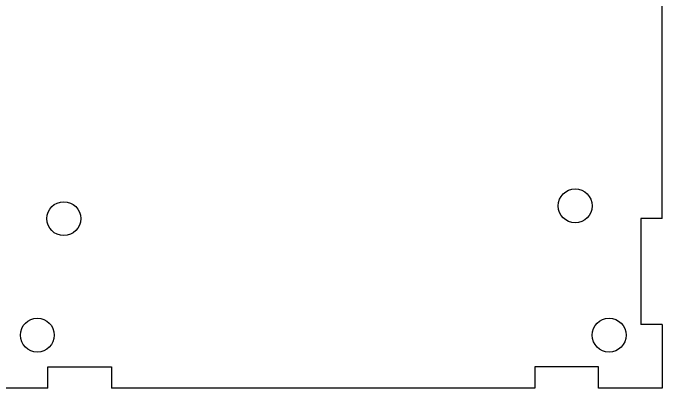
# Model space of a CAD drawing. Extents: x -3 to 225, y 0 to 143.
# Drawn here: x 163.7 to 225, y 0 to 35.4 of the extents above; entities that cross this region are included whole.
import ezdxf

# ---------------------------------------------------------------- set-up
doc = ezdxf.new("R2010")
doc.units = 0
doc.layers.add('20', color=178, linetype='CONTINUOUS')
doc.layers.add('248', color=250, linetype='CONTINUOUS')

msp = doc.modelspace()

# ---------------------------------------------------------------- linework, layer by layer
at = {"layer": '20'}
for centre in [(216.8, 17.2), (168.5, 16), (166, 5), (220, 5)]:
    msp.add_circle(centre, 1.6, dxfattribs=at)
at = {"layer": '248'}
for p, q in [((225, 16), (225, 46)), ((225, 16), (223, 16)), ((223, 16), (223, 6)), ((225, 6), (223, 6)), ((225, 6), (225, 0)), ((167, 0), (167, 2)), ((167, 2), (173, 2)), ((173, 2), (173, 0)), ((219, 2), (213, 2)), ((213, 2), (213, 0)), ((219, 0), (219, 2)), ((167, 0), (161, 0)), ((213, 0), (173, 0)), ((225, 0), (219, 0))]:
    msp.add_line(p, q, dxfattribs=at)

doc.saveas('drawing.dxf')
